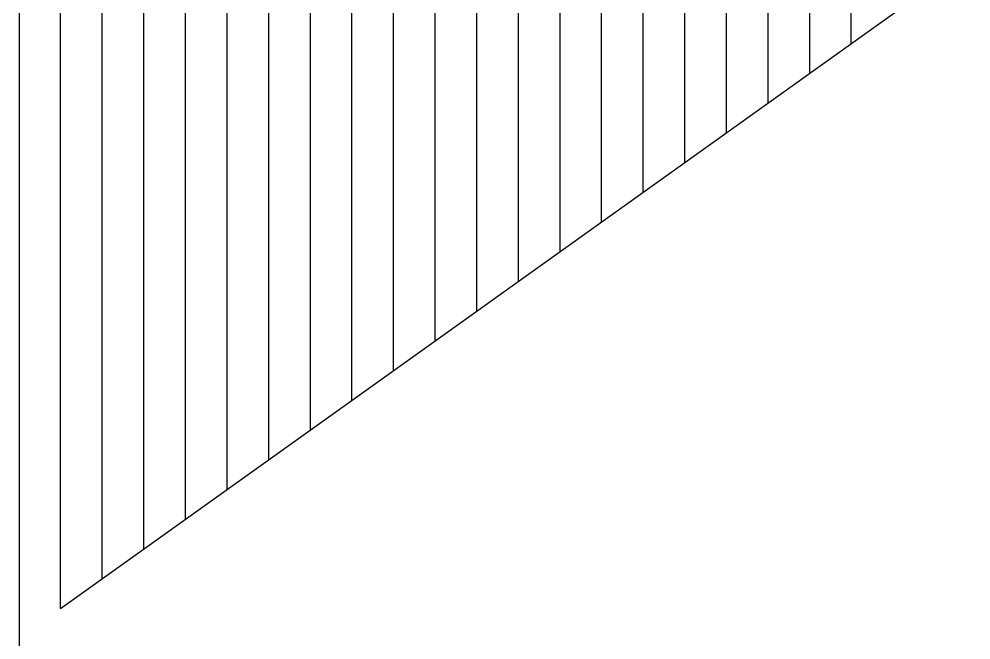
# Model space of a CAD drawing. Header units: millimetres. Extents: x 0 to 190005487, y 0 to 455456909.
# Drawn here: x 98747.5 to 98839, y 28219.4 to 28279.1 of the extents above; entities that cross this region are included whole.
import ezdxf

# ---------------------------------------------------------------- set-up
doc = ezdxf.new("R2010")
doc.units = ezdxf.units.MM
doc.header["$LTSCALE"] = 400
doc.header["$MEASUREMENT"] = 0
doc.layers.get('0').update_dxf_attribs({"linetype": 'CONTINUOUS'})
doc.layers.add('도면층2', color=3, linetype='CONTINUOUS')

msp = doc.modelspace()

# ---------------------------------------------------------------- linework, layer by layer
at = {"color": 3}
msp.add_line((98747.486, 28396.876), (98747.486, 26891.784), dxfattribs=at)
at = {"layer": '도면층2'}
for p, q in [((98751.486, 28222.447), (98751.486, 28394.956)), ((98755.487, 28225.304), (98755.487, 28392.098)), ((98759.487, 28228.161), (98759.487, 28389.241)), ((98763.487, 28231.019), (98763.487, 28386.384)), ((98767.487, 28233.876), (98767.487, 28383.527)), ((98767.487, 28233.876), (98767.487, 28383.527)), ((98771.487, 28236.733), (98771.487, 28380.669)), ((98775.488, 28239.591), (98775.488, 28377.812)), ((98779.488, 28242.448), (98779.488, 28374.955)), ((98783.488, 28245.305), (98783.488, 28372.097)), ((98787.488, 28248.162), (98787.488, 28369.24)), ((98791.488, 28251.02), (98791.488, 28366.383)), ((98795.489, 28253.877), (98795.489, 28363.526)), ((98799.489, 28256.734), (98799.489, 28360.668)), ((98803.489, 28259.592), (98803.489, 28357.811)), ((98807.489, 28262.449), (98807.489, 28354.954)), ((98811.489, 28265.306), (98811.489, 28352.096)), ((98815.49, 28268.163), (98815.49, 28349.239)), ((98819.49, 28271.021), (98819.49, 28346.382)), ((98823.49, 28273.878), (98823.49, 28343.524)), ((98827.49, 28276.735), (98827.49, 28340.667)), ((98751.486, 28222.447), (98838.991, 28284.95))]:
    msp.add_line(p, q, dxfattribs=at)

doc.saveas('drawing.dxf')
